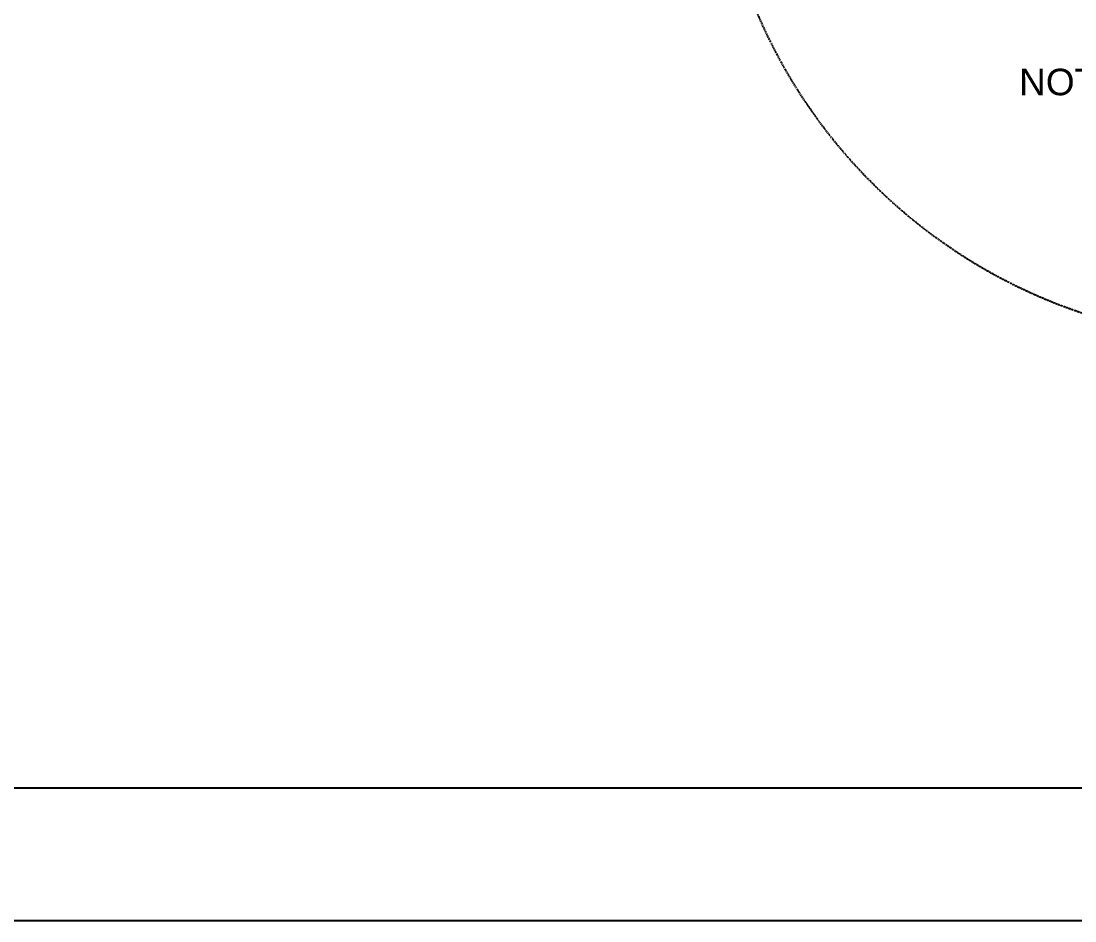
# Model space of a CAD drawing. Extents: x -1789 to 4156, y -3064 to 1391.
# Drawn here: x 1776.9 to 2174.4, y -3064 to -2724.7 of the extents above; entities that cross this region are included whole.
import ezdxf

# ---------------------------------------------------------------- set-up
doc = ezdxf.new("R2010")
doc.units = 0
doc.linetypes.add('ESTILO_TQS_0003', pattern=[0.92, 0.3, -0.15, 0.02, -0.15, 0.3])
for name, color, linetype in [('1', 1, 'CONTINUOUS'), ('2', 2, 'CONTINUOUS'), ('7', 7, 'CONTINUOUS')]:
    doc.layers.add(name, color=color, linetype=linetype)
doc.styles.add('TQS_ARIAL', font='arial.ttf')

msp = doc.modelspace()

# ---------------------------------------------------------------- linework, layer by layer
at = {"layer": '1', "linetype": 'Continuous'}
msp.add_lwpolyline([(2306.3209, -3063.9885), (1381.3209, -3063.9885), (1381.3209, -3013.9885), (1381.3209, -3063.9885), (456.3209, -3063.9885), (456.3209, -3013.9885), (456.3209, -3063.9885), (-468.6791, -3063.9885), (-468.6791, -3013.9885), (-468.6791, -3063.9885), (-738.6791, -3063.9885), (-738.6791, -3013.9885), (-738.6791, -3063.9885), (-1788.6791, -3063.9885), (-1788.6791, -1578.9885), (-1663.6791, -1578.9885), (-1788.6791, -1578.9885), (-1788.6791, -93.9885), (-1663.6791, -93.9885), (-1788.6791, -93.9885), (-1788.6791, 1391.0115)], dxfattribs=at)
at = {"layer": '2', "linetype": 'ESTILO_TQS_0003'}
msp.add_circle((2241.49595, -2642.29285), 202.9754, dxfattribs=at)
at = {"layer": '7', "linetype": 'Continuous'}
msp.add_lwpolyline([(-1663.6791, 1341.0115), (4106.3209, 1341.0115), (4106.3209, -3013.9885), (-1663.6791, -3013.9885), (-1663.6791, 1341.0115)], dxfattribs=at)

# ---------------------------------------------------------------- texts
at = {"layer": '2', "linetype": 'Continuous', "style": 'TQS_ARIAL'}
msp.add_text('NOTA: e=ESPELHO / p=PISO', height=10, dxfattribs=at).set_placement((2153.31735, -2752.62445))

doc.saveas('drawing.dxf')
